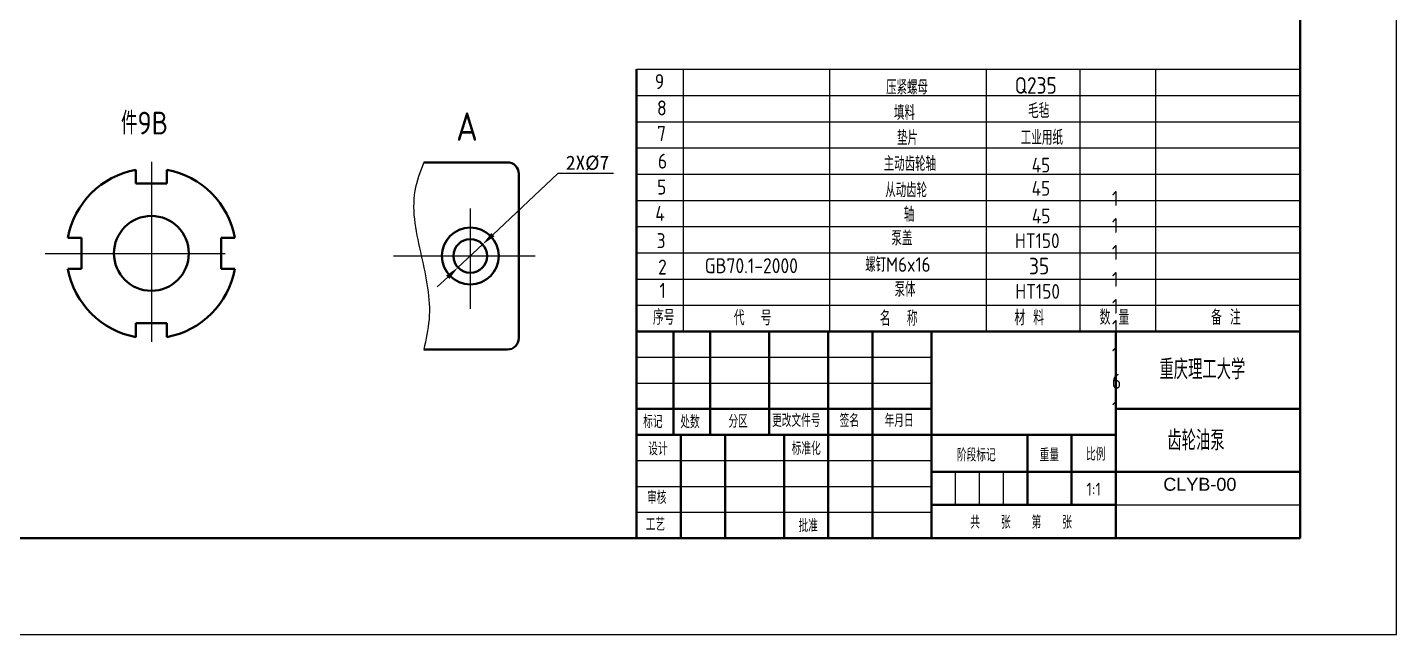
# Model space of a CAD drawing. Header units: millimetres. Extents: x 645 to 2308, y 762 to 2069.
# Drawn here: x 1630.9 to 1872.3, y 762.3 to 869.2 of the extents above; entities that cross this region are included whole.
import ezdxf
from ezdxf.enums import TextEntityAlignment as Align

# ---------------------------------------------------------------- set-up
doc = ezdxf.new("R2010")
doc.units = ezdxf.units.MM
doc.linetypes.add('CENTER', pattern=[50.8, 31.75, -6.35, 6.35, -6.35])
for name, color, linetype in [('文字', 7, 'Continuous'), ('标注', 1, 'Continuous'), ('答案细实线', 7, 'Continuous'), ('细实线', 7, 'Continuous')]:
    doc.layers.add(name, color=color, linetype=linetype)
doc.layers.add('点划线', color=7, linetype='CENTER', lineweight=15)
doc.layers.add('粗实线', color=7, linetype='Continuous', lineweight=40)
doc.styles.add('汉字', font='gbenor.shx', dxfattribs={"bigfont": 'gbcbig.shx'})
doc.dimstyles.new('水平', dxfattribs={"dimtxt": 2.5, "dimasz": 2.5, "dimexe": 1.25, "dimexo": 0, "dimtad": 1, "dimtih": 1, "dimtoh": 1, "dimdsep": 46, "dimtxsty": 'Standard', "dimcen": 2.5, "dimadec": 0, "dimazin": 2, "dimtfac": 1, "dimtmove": 0, "dimatfit": 3, "dimfxl": 0, "dimarcsym": 0})

# ---------------------------------------------------------------- blocks, each defined once
blk = doc.blocks.new('*D255')
at = {"layer": 'Defpoints', "color": 0, "transparency": 16777216}
for p in [(1711.16, 831), (1706.82, 826.93)]:
    blk.add_point(p, dxfattribs=at)
at = {"layer": '细实线', "color": 0, "lineweight": -2, "transparency": 16777216}
for p, q in [((1724.45, 843.46), (1712.98, 832.71)), ((1734.24, 843.46), (1724.45, 843.46)), ((1706.82, 826.93), (1711.16, 831)), ((1705, 825.22), (1703.17, 823.51))]:
    blk.add_line(p, q, dxfattribs=at)
at = {"layer": '细实线', "color": 0, "transparency": 16777216}
for points in [[(1712.7, 833.01), (1713.27, 832.4), (1711.16, 831)], [(1704.71, 825.52), (1705.28, 824.91), (1706.82, 826.93)]]:
    blk.add_solid(points, dxfattribs=at)
at = {"layer": '细实线', "color": 0, "transparency": 16777216, "insert": (1729.66, 845.33), "char_height": 2.5, "attachment_point": 5}
blk.add_mtext('2X%%C7', dxfattribs=at)

msp = doc.modelspace()

# ---------------------------------------------------------------- linework, layer by layer
at = {"layer": '标注', "color": 7}
msp.add_line((1822.8025, 785.1013), (1855.3025, 785.1013), dxfattribs=at)
at = {"layer": '点划线', "color": 7}
for p, q in [((1652.7635, 845.5641), (1652.7635, 812.9315)), ((1708.9905, 837.3225), (1708.9905, 819.6327)), ((1634.0482, 829.4138), (1670.925, 829.4138)), ((1695.4222, 828.9617), (1720.4443, 828.9617))]:
    msp.add_line(p, q, dxfattribs=at)
at = {"layer": '答案细实线', "color": 7}
for p, q in [((1738.3025, 811.1013), (1790.3025, 811.1013)), ((1738.3025, 806.5513), (1790.3025, 806.5513)), ((1738.3025, 792.9013), (1790.3025, 792.9013)), ((1794.5275, 785.1013), (1794.5275, 790.9513)), ((1798.7525, 785.1013), (1798.7525, 790.9513)), ((1802.9775, 785.1013), (1802.9775, 790.9513)), ((1738.3025, 788.3513), (1790.3025, 788.3513)), ((1738.3025, 783.8013), (1790.3025, 783.8013))]:
    msp.add_line(p, q, dxfattribs=at)
at = {"layer": '粗实线', "color": 7}
for p, q in [((1855.3025, 779.2513), (1855.3025, 1007.2513)), ((1738.3025, 861.8513), (1738.3025, 815.6513)), ((1700.7873, 845.453), (1715.5262, 845.453)), ((1650.0419, 844.1543), (1650.0419, 841.7128)), ((1655.4851, 844.1543), (1655.4851, 841.7128)), ((1717.5262, 843.453), (1717.5262, 828.9617)), ((1650.0419, 841.7128), (1652.7635, 841.7128)), ((1655.4851, 841.7128), (1652.7635, 841.7128)), ((1638.023, 832.1354), (1640.4645, 832.1354)), ((1640.4645, 832.1354), (1640.4645, 829.4138)), ((1667.504, 832.1354), (1665.0625, 832.1354)), ((1665.0625, 832.1354), (1665.0625, 829.4138)), ((1640.4645, 826.6921), (1640.4645, 829.4138)), ((1665.0625, 826.6921), (1665.0625, 829.4138)), ((1717.5262, 814.4703), (1717.5262, 828.9617)), ((1638.023, 826.6921), (1640.4645, 826.6921)), ((1667.504, 826.6921), (1665.0625, 826.6921)), ((1650.0419, 814.6732), (1650.0419, 817.1147)), ((1650.0419, 817.1147), (1652.7635, 817.1147)), ((1655.4851, 817.1147), (1652.7635, 817.1147)), ((1655.4851, 814.6732), (1655.4851, 817.1147)), ((1738.3025, 779.2513), (1738.3025, 815.6513)), ((1738.3025, 815.6513), (1855.3025, 815.6513)), ((1738.3025, 815.6513), (1855.3025, 815.6513)), ((1744.8025, 797.4513), (1744.8025, 815.6513)), ((1751.3025, 797.4513), (1751.3025, 815.6513)), ((1761.7025, 797.4513), (1761.7025, 815.6513)), ((1772.1025, 797.4513), (1772.1025, 815.6513)), ((1779.9025, 797.4513), (1779.9025, 815.6513)), ((1790.3025, 779.2513), (1790.3025, 815.6513)), ((1822.8025, 779.2513), (1822.8025, 815.6513)), ((1855.3025, 815.6513), (1855.3025, 779.2513)), ((1700.7873, 812.4703), (1715.5262, 812.4703)), ((1738.3025, 802.0013), (1790.3025, 802.0013)), ((1822.8025, 802.0013), (1855.3025, 802.0013)), ((1855.3025, 802.0013), (1832.5604, 802.0013)), ((1738.3025, 797.4513), (1822.8025, 797.4513)), ((1746.1025, 779.2513), (1746.1025, 797.4513)), ((1753.9025, 779.2513), (1753.9025, 797.4513)), ((1764.3025, 779.2513), (1764.3025, 797.4513)), ((1772.1025, 779.2513), (1772.1025, 797.4513)), ((1772.1025, 779.2513), (1772.1025, 797.4513)), ((1772.1025, 779.2513), (1772.1025, 797.4513)), ((1779.9025, 779.2513), (1779.9025, 797.4513)), ((1807.2025, 785.1013), (1807.2025, 797.4513)), ((1815.0025, 785.1013), (1815.0025, 797.4513)), ((1855.3025, 790.9513), (1790.3025, 790.9513)), ((1822.8025, 785.1013), (1790.3025, 785.1013)), ((1530.3025, 779.2513), (1855.3025, 779.2513)), ((1535.3025, 779.2513), (1855.3025, 779.2513)), ((1738.3025, 779.2513), (1855.3025, 779.2513)), ((1855.3025, 779.2513), (1738.3025, 779.2513))]:
    msp.add_line(p, q, dxfattribs=at)
for centre, radius in [((1652.7635, 829.4138), 6.6011), ((1708.9905, 828.9617), 5.019), ((1708.9905, 828.9617), 2.9761)]:
    msp.add_circle(centre, radius, dxfattribs=at)
for centre, radius, start, end in [((1715.5262, 843.453), 2, 0, 90), ((1652.7635, 829.4138), 14.9897, 100.460984, 169.539016), ((1652.7635, 829.4138), 14.9897, 10.460984, 79.539016), ((1652.7635, 829.4138), 14.9897, 190.460984, 259.539016), ((1652.7635, 829.4138), 14.9897, 280.460984, 349.539016), ((1715.5262, 814.4703), 2, 270, 0)]:
    msp.add_arc(centre, radius, start, end, dxfattribs=at)
at = {"layer": '细实线', "color": 7}
for p, q in [((1872.3025, 762.2513), (1872.3025, 1027.2513)), ((1738.3025, 861.8513), (1855.3025, 861.8513)), ((1746.5011, 861.8513), (1746.5011, 815.7324)), ((1772.3792, 815.6513), (1772.3792, 861.8513)), ((1799.9814, 815.6513), (1799.9814, 861.8513)), ((1816.4944, 815.6513), (1816.4944, 861.8513)), ((1829.8752, 815.6513), (1829.8752, 861.8513)), ((1738.3025, 857.2313), (1855.3025, 857.2313)), ((1738.3025, 852.6113), (1855.3025, 852.6113)), ((1738.3025, 847.9913), (1855.3025, 847.9913)), ((1738.3025, 843.3713), (1855.3025, 843.3713)), ((1738.3025, 838.7513), (1855.3025, 838.7513)), ((1738.3025, 834.1313), (1855.3025, 834.1313)), ((1738.3025, 829.5113), (1855.3025, 829.5113)), ((1738.3025, 824.8913), (1855.3025, 824.8913)), ((1738.3025, 820.2713), (1855.3025, 820.2713)), ((1738.3025, 815.6513), (1836.3992, 815.6513)), ((1500.3025, 762.2513), (1872.3025, 762.2513))]:
    msp.add_line(p, q, dxfattribs=at)
msp.add_spline([(1700.7873, 845.453), (1699.2265, 840.4257), (1700.3449, 828.9617), (1701.7118, 817.7724), (1700.7873, 812.4703)], degree=3, dxfattribs=at)

# ---------------------------------------------------------------- texts
at = {"layer": '文字', "color": 7, "attachment_point": 5, "style": '汉字'}
for s, insert, char_height in [('重庆理工大学', (1838.0604, 808.9797), 3.5), ('标记', (1741.1843, 799.7746), 2.275), ('处数', (1747.7223, 799.7188), 2.275), ('分区', (1756.2162, 799.8304), 2.275), ('更改文件号', (1766.4575, 799.9692), 2.275), ('签名', (1775.8186, 799.9692), 2.275), ('年月日', (1784.5947, 799.9692), 2.275), ('齿轮油泵', (1836.9301, 796.4609), 3.5), ('设计', (1742.0642, 794.9702), 2.275), ('标准化', (1768.2127, 795.0546), 2.275), ('阶段标记', (1798.1976, 793.8854), 2.275), ('重量', (1811.0692, 793.8854), 2.275), ('比例', (1819.2602, 794.0315), 2.275), ('{\\fArial|b0|i0|c0|p32;CLYB-00}', (1837.6112, 788.7172), 2.275), ('审核', (1741.8659, 786.3904), 2.275), ('1:1', (1818.8939, 787.8672), 2.275), ('工艺', (1741.6332, 781.6724), 2.275), ('批准', (1768.5691, 781.4437), 2.275), ('共   张   第   张', (1806.0961, 782.0471), 2.275)]:
    msp.add_mtext(s, dxfattribs=dict(at, insert=insert, char_height=char_height))
at = {"layer": '细实线', "color": 7, "style": '汉字', "width": 1.003}
for s, p in [('1', (1822.1169, 836.974)), ('1', (1822.1169, 832.222)), ('1', (1822.1169, 827.47)), ('1', (1822.1169, 822.718)), ('1', (1822.1169, 817.966)), ('1', (1822.1169, 814.2576)), ('1', (1822.1169, 809.5056)), ('6', (1822.1169, 804.7536)), ('1', (1822.1169, 800.0016))]:
    msp.add_text(s, height=2.64, dxfattribs=at).set_placement(p, align=Align.BOTTOM_LEFT)
at = {"layer": '细实线', "color": 7, "attachment_point": 1, "style": '汉字'}
for s, insert, char_height, width in [('9', (1741.5189, 861.0003), 2.64, 14.017383), ('压紧螺母', (1782.3031, 859.9658), 2.56, 8.751087), ('Q235', (1804.9639, 860.462), 2.916, 7.42726), ('件9B', (1647.4183, 854.3692), 4, 9.357032), ('8', (1741.9127, 856.3558), 2.64, 14.017383), ('填料', (1783.6951, 855.4922), 2.56, 8.751087), ('毛毡', (1807.3306, 855.8306), 2.592, 5.195317), ('A', (1706.4902, 854.2601), 5, 7.462454), ('7', (1741.9127, 851.8686), 2.64, 14.017383), ('垫片', (1784.2423, 851.0427), 2.56, 8.751087), ('工业用纸', (1806.0232, 851.1263), 2.592, 8.860475), ('6', (1742.0702, 846.9879), 2.64, 14.017383), ('主动齿轮轴', (1781.8753, 846.4904), 2.56, 12.866097), ('45', (1807.9683, 846.261), 2.592, 5.589889), ('5', (1741.9127, 842.4221), 2.64, 14.017383), ('从动齿轮', (1782.1489, 841.8442), 2.56, 28.680981), ('45', (1807.9543, 842.1635), 2.592, 4.938698), ('4', (1741.5977, 837.7775), 2.64, 14.017383), ('轴', (1785.4233, 837.562), 2.56, 5.131177), ('45', (1808.0027, 837.289), 2.592, 3.798999), ('3', (1741.8339, 832.9755), 2.64, 14.017383), ('泵盖', (1783.2433, 833.3717), 2.56, 5.131177), ('HT150', (1805.0132, 832.9393), 2.592, 7.42726), ('2', (1742.0976, 828.331), 2.64, 14.017383), ('GB70.1-2000', (1750.3317, 828.5587), 2.64, 18.861993), ('螺钉M6x16', (1778.5922, 828.7255), 2.56, 58.102295), ('35', (1807.4984, 828.6318), 2.916, 7.42726), ('1', (1742.3223, 824.1958), 2.64, 14.017383), ('泵体', (1783.7904, 824.3526), 2.56, 5.131177), ('HT150', (1805.0716, 824.0088), 2.592, 6.278211), ('{\\Fgbenor,gbcbig|c134;序号}', (1741.1988, 819.4787), 2.64, 14.017383), ('{\\Fgbenor,gbcbig|c134;代  号}', (1755.4366, 819.3727), 2.64, 14.017383), ('{\\Fgbenor,gbcbig|c134;名  称}', (1781.1844, 819.2791), 2.64, 14.017383), ('{\\Fgbenor,gbcbig|c134;材 料}', (1804.91, 819.3901), 2.64, 14.017383), ('{\\Fgbenor,gbcbig|c134;数 量}', (1819.9412, 819.4709), 2.64, 14.017383), ('{\\Fgbenor,gbcbig|c134;备 注}', (1839.5892, 819.4654), 2.64, 14.017383)]:
    msp.add_mtext(s, dxfattribs=dict(at, insert=insert, char_height=char_height, width=width))

# ---------------------------------------------------------------- dimensions: what is measured, and where the dimension line sits
at = {"layer": '细实线', "color": 7}
dim = msp.add_diameter_dim_2p(p1=(1706.8199, 826.9257), p2=(1711.1612, 830.9977), text='2X%%C7', dimstyle='水平', dxfattribs=at)
dim.commit()
dim.dimension.update_dxf_attribs({"geometry": '*D255', "text_midpoint": (1729.655, 843.4593), "dimtype": 163})

doc.saveas('drawing.dxf')
